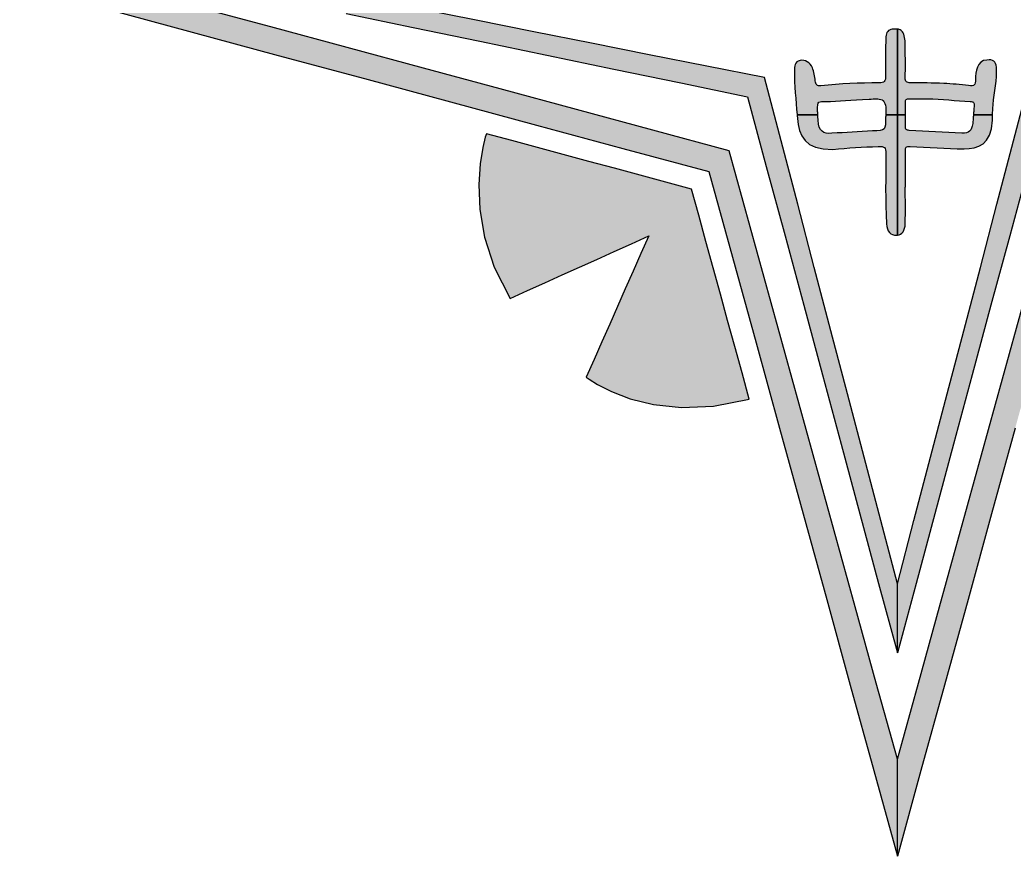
# Model space of a CAD drawing. Extents: x 13.5 to 34.7, y 3.3 to 24.3.
# Drawn here: x 13.52 to 25.5, y 3.3 to 13.38 of the extents above; entities that cross this region are included whole.
import ezdxf

# ---------------------------------------------------------------- set-up
doc = ezdxf.new("R2010")
doc.units = 0
doc.header["$MEASUREMENT"] = 0
doc.layers.add('_U_30EC_U_30A4_U_30E4_U_36', color=7, linetype='CONTINUOUS')

msp = doc.modelspace()

# ---------------------------------------------------------------- hatches: boundary and pattern name
at = {"layer": '_U_30EC_U_30A4_U_30E4_U_36'}
h = msp.add_hatch(color=29, dxfattribs=at)
h.dxf.hatch_style = 2
h.paths.add_polyline_path([(24.095, 4.475), (23.841, 5.391), (23.588, 6.308), (23.335, 7.224), (23.082, 8.14), (22.828, 9.056), (22.575, 9.973), (22.322, 10.889), (22.069, 11.805), (21.148, 12.054), (20.228, 12.303), (19.307, 12.551), (18.387, 12.8), (17.466, 13.049), (16.546, 13.298), (15.626, 13.546), (14.705, 13.795), (15.626, 14.047), (16.546, 14.298), (17.466, 14.55), (18.387, 14.802), (19.307, 15.053), (20.228, 15.305), (21.148, 15.557), (22.069, 15.808), (22.322, 16.72), (22.575, 17.632), (22.828, 18.543), (23.082, 19.455), (23.335, 20.367), (23.588, 21.279), (23.841, 22.19), (24.095, 23.102), (24.095, 23.248), (24.095, 23.395), (24.095, 23.541), (24.095, 23.687), (24.095, 23.833), (24.095, 23.98), (24.095, 24.126), (24.095, 24.272), (23.811, 23.247), (23.527, 22.221), (23.243, 21.196), (22.959, 20.17), (22.675, 19.145), (22.392, 18.119), (22.108, 17.094), (21.824, 16.068), (20.786, 15.784), (19.748, 15.5), (18.711, 15.216), (17.673, 14.932), (16.635, 14.647), (15.597, 14.363), (14.56, 14.079), (13.522, 13.795), (14.56, 13.515), (15.597, 13.235), (16.635, 12.955), (17.673, 12.675), (18.711, 12.395), (19.748, 12.115), (20.786, 11.835), (21.824, 11.555), (22.108, 10.524), (22.392, 9.492), (22.675, 8.461), (22.959, 7.43), (23.243, 6.398), (23.527, 5.367), (23.811, 4.336), (24.095, 3.305), (24.095, 3.451), (24.095, 3.597), (24.095, 3.743), (24.095, 3.89), (24.095, 4.036), (24.095, 4.182), (24.095, 4.329)])
h = msp.add_hatch(color=29, dxfattribs=at)
h.dxf.hatch_style = 2
h.paths.add_polyline_path([(24.095, 4.475), (24.348, 5.391), (24.601, 6.308), (24.854, 7.224), (25.108, 8.14), (25.361, 9.056), (25.614, 9.973), (25.867, 10.889), (26.12, 11.805), (27.041, 12.054), (27.961, 12.303), (28.882, 12.551), (29.802, 12.8), (30.723, 13.049), (31.643, 13.298), (32.564, 13.546), (33.484, 13.795), (32.564, 14.047), (31.643, 14.298), (30.723, 14.55), (29.802, 14.802), (28.882, 15.053), (27.961, 15.305), (27.041, 15.557), (26.12, 15.808), (25.867, 16.72), (25.614, 17.632), (25.361, 18.543), (25.108, 19.455), (24.854, 20.367), (24.601, 21.279), (24.348, 22.19), (24.095, 23.102), (24.095, 23.248), (24.095, 23.395), (24.095, 23.541), (24.095, 23.687), (24.095, 23.833), (24.095, 23.98), (24.095, 24.126), (24.095, 24.272), (24.378, 23.247), (24.662, 22.221), (24.946, 21.196), (25.23, 20.17), (25.514, 19.145), (25.798, 18.119), (26.081, 17.094), (26.365, 16.068), (27.403, 15.784), (28.441, 15.5), (29.479, 15.216), (30.516, 14.932), (31.554, 14.647), (32.592, 14.363), (33.629, 14.079), (34.667, 13.795), (33.629, 13.515), (32.592, 13.235), (31.554, 12.955), (30.516, 12.675), (29.479, 12.395), (28.441, 12.115), (27.403, 11.835), (26.365, 11.555), (26.082, 10.524), (25.798, 9.492), (25.514, 8.461), (25.23, 7.43), (24.946, 6.398), (24.662, 5.367), (24.378, 4.336), (24.095, 3.305), (24.095, 3.451), (24.095, 3.597), (24.095, 3.743), (24.095, 3.89), (24.095, 4.036), (24.095, 4.182), (24.095, 4.329)])
h = msp.add_hatch(color=29, dxfattribs=at)
h.dxf.hatch_style = 2
h.paths.add_polyline_path([(24.095, 6.588), (23.894, 7.351), (23.694, 8.113), (23.494, 8.875), (23.294, 9.637), (23.094, 10.4), (22.894, 11.162), (22.694, 11.924), (22.494, 12.687), (21.799, 12.825), (21.105, 12.964), (20.41, 13.102), (19.716, 13.241), (19.021, 13.379), (18.327, 13.518), (17.632, 13.656), (16.938, 13.795), (17.632, 13.938), (18.327, 14.081), (19.021, 14.224), (19.716, 14.367), (20.41, 14.51), (21.105, 14.653), (21.799, 14.796), (22.494, 14.939), (22.694, 15.695), (22.894, 16.452), (23.094, 17.208), (23.294, 17.964), (23.494, 18.72), (23.694, 19.476), (23.894, 20.232), (24.095, 20.989), (24.095, 21.093), (24.095, 21.197), (24.095, 21.301), (24.095, 21.406), (24.095, 21.51), (24.095, 21.614), (24.095, 21.718), (24.095, 21.822), (23.869, 20.992), (23.644, 20.162), (23.418, 19.331), (23.193, 18.501), (22.967, 17.671), (22.741, 16.84), (22.516, 16.01), (22.29, 15.18), (21.484, 15.007), (20.678, 14.834), (19.871, 14.66), (19.065, 14.487), (18.259, 14.314), (17.453, 14.141), (16.646, 13.968), (15.84, 13.795), (16.646, 13.628), (17.453, 13.46), (18.259, 13.293), (19.065, 13.125), (19.871, 12.958), (20.678, 12.791), (21.484, 12.623), (22.29, 12.456), (22.516, 11.618), (22.741, 10.781), (22.967, 9.943), (23.193, 9.105), (23.418, 8.268), (23.644, 7.43), (23.869, 6.592), (24.095, 5.755), (24.095, 5.859), (24.095, 5.963), (24.095, 6.067), (24.095, 6.172), (24.095, 6.276), (24.095, 6.38), (24.095, 6.484)])
h = msp.add_hatch(color=29, dxfattribs=at)
h.dxf.hatch_style = 2
h.paths.add_polyline_path([(24.095, 6.588), (24.295, 7.351), (24.495, 8.113), (24.695, 8.875), (24.895, 9.637), (25.095, 10.4), (25.295, 11.162), (25.496, 11.924), (25.696, 12.687), (26.39, 12.825), (27.085, 12.964), (27.779, 13.102), (28.473, 13.241), (29.168, 13.379), (29.862, 13.518), (30.557, 13.656), (31.251, 13.795), (30.557, 13.938), (29.862, 14.081), (29.168, 14.224), (28.473, 14.367), (27.779, 14.51), (27.085, 14.653), (26.39, 14.796), (25.696, 14.939), (25.496, 15.695), (25.295, 16.452), (25.095, 17.208), (24.895, 17.964), (24.695, 18.72), (24.495, 19.476), (24.295, 20.232), (24.095, 20.989), (24.095, 21.093), (24.095, 21.197), (24.095, 21.301), (24.095, 21.406), (24.095, 21.51), (24.095, 21.614), (24.095, 21.718), (24.095, 21.822), (24.32, 20.992), (24.546, 20.162), (24.771, 19.331), (24.997, 18.501), (25.222, 17.671), (25.448, 16.84), (25.673, 16.01), (25.899, 15.18), (26.705, 15.007), (27.511, 14.834), (28.318, 14.66), (29.124, 14.487), (29.93, 14.314), (30.737, 14.141), (31.543, 13.968), (32.349, 13.795), (31.543, 13.628), (30.737, 13.46), (29.93, 13.293), (29.124, 13.125), (28.318, 12.958), (27.511, 12.791), (26.705, 12.623), (25.899, 12.456), (25.673, 11.618), (25.448, 10.781), (25.222, 9.943), (24.997, 9.105), (24.771, 8.268), (24.546, 7.43), (24.32, 6.592), (24.095, 5.755), (24.095, 5.859), (24.095, 5.963), (24.095, 6.067), (24.095, 6.172), (24.095, 6.276), (24.095, 6.38), (24.095, 6.484)])
h = msp.add_hatch(color=29, dxfattribs=at)
h.dxf.hatch_style = 2
h.paths.add_polyline_path([(23.136, 12.239), (23.136, 12.243), (23.136, 12.248), (23.135, 12.253), (23.135, 12.258), (23.135, 12.264), (23.135, 12.27), (23.134, 12.276), (23.134, 12.283), (23.134, 12.328), (23.136, 12.359), (23.141, 12.38), (23.15, 12.392), (23.163, 12.397), (23.18, 12.399), (23.202, 12.398), (23.228, 12.398), (23.29, 12.401), (23.349, 12.405), (23.409, 12.409), (23.47, 12.413), (23.533, 12.417), (23.601, 12.421), (23.675, 12.424), (23.755, 12.427), (23.781, 12.428), (23.804, 12.43), (23.824, 12.431), (23.842, 12.432), (23.86, 12.432), (23.877, 12.429), (23.894, 12.425), (23.913, 12.418), (23.915, 12.417), (23.917, 12.416), (23.918, 12.415), (23.92, 12.413), (23.922, 12.412), (23.923, 12.411), (23.925, 12.409), (23.926, 12.408), (23.937, 12.392), (23.945, 12.374), (23.95, 12.354), (23.954, 12.332), (23.955, 12.309), (23.955, 12.286), (23.955, 12.262), (23.954, 12.239), (23.972, 12.239), (23.989, 12.239), (24.007, 12.239), (24.024, 12.239), (24.042, 12.239), (24.059, 12.239), (24.077, 12.239), (24.095, 12.239), (24.095, 12.368), (24.095, 12.497), (24.095, 12.626), (24.095, 12.755), (24.095, 12.884), (24.095, 13.014), (24.095, 13.143), (24.095, 13.272), (24.087, 13.272), (24.079, 13.272), (24.071, 13.272), (24.063, 13.272), (24.056, 13.272), (24.048, 13.271), (24.04, 13.271), (24.032, 13.27), (24.016, 13.267), (24.001, 13.261), (23.988, 13.254), (23.978, 13.244), (23.969, 13.232), (23.963, 13.217), (23.959, 13.2), (23.956, 13.18), (23.954, 13.121), (23.952, 13.062), (23.951, 13.002), (23.951, 12.943), (23.951, 12.884), (23.951, 12.825), (23.952, 12.766), (23.953, 12.706), (23.953, 12.685), (23.95, 12.667), (23.945, 12.653), (23.937, 12.642), (23.926, 12.633), (23.913, 12.628), (23.896, 12.625), (23.876, 12.624), (23.788, 12.624), (23.7, 12.622), (23.612, 12.62), (23.524, 12.616), (23.437, 12.611), (23.349, 12.604), (23.262, 12.597), (23.174, 12.589), (23.157, 12.588), (23.143, 12.589), (23.132, 12.593), (23.123, 12.6), (23.117, 12.609), (23.112, 12.62), (23.109, 12.633), (23.106, 12.649), (23.104, 12.669), (23.101, 12.689), (23.097, 12.709), (23.093, 12.729), (23.088, 12.749), (23.083, 12.768), (23.077, 12.788), (23.071, 12.807), (23.06, 12.829), (23.046, 12.848), (23.029, 12.865), (23.01, 12.878), (22.989, 12.888), (22.967, 12.894), (22.945, 12.896), (22.923, 12.894), (22.901, 12.886), (22.884, 12.876), (22.872, 12.862), (22.864, 12.847), (22.859, 12.829), (22.857, 12.811), (22.856, 12.791), (22.856, 12.771), (22.856, 12.704), (22.857, 12.638), (22.86, 12.571), (22.865, 12.505), (22.87, 12.438), (22.875, 12.372), (22.881, 12.306), (22.887, 12.239), (22.918, 12.239), (22.949, 12.239), (22.981, 12.239), (23.012, 12.239), (23.043, 12.239), (23.074, 12.239), (23.105, 12.239)])
h = msp.add_hatch(color=29, dxfattribs=at)
h.dxf.hatch_style = 2
h.paths.add_polyline_path([(24.191, 12.239), (24.191, 12.258), (24.191, 12.277), (24.191, 12.296), (24.191, 12.315), (24.191, 12.334), (24.191, 12.353), (24.191, 12.372), (24.191, 12.391), (24.191, 12.402), (24.193, 12.411), (24.196, 12.418), (24.201, 12.424), (24.207, 12.428), (24.215, 12.43), (24.224, 12.431), (24.235, 12.431), (24.262, 12.431), (24.29, 12.43), (24.318, 12.43), (24.346, 12.43), (24.373, 12.43), (24.401, 12.431), (24.429, 12.431), (24.456, 12.431), (24.522, 12.43), (24.586, 12.428), (24.651, 12.423), (24.715, 12.418), (24.778, 12.412), (24.843, 12.407), (24.907, 12.403), (24.972, 12.401), (24.986, 12.4), (24.997, 12.397), (25.006, 12.394), (25.012, 12.388), (25.017, 12.381), (25.02, 12.372), (25.022, 12.361), (25.021, 12.347), (25.02, 12.334), (25.018, 12.32), (25.017, 12.307), (25.016, 12.293), (25.015, 12.28), (25.014, 12.266), (25.013, 12.253), (25.012, 12.239), (25.041, 12.239), (25.07, 12.239), (25.099, 12.239), (25.127, 12.239), (25.156, 12.239), (25.185, 12.239), (25.214, 12.239), (25.242, 12.239), (25.243, 12.255), (25.243, 12.271), (25.244, 12.287), (25.245, 12.302), (25.246, 12.317), (25.247, 12.333), (25.248, 12.349), (25.249, 12.365), (25.254, 12.421), (25.261, 12.477), (25.269, 12.533), (25.277, 12.589), (25.284, 12.644), (25.288, 12.701), (25.29, 12.757), (25.288, 12.814), (25.285, 12.839), (25.278, 12.859), (25.269, 12.875), (25.256, 12.887), (25.24, 12.895), (25.221, 12.9), (25.199, 12.901), (25.174, 12.899), (25.134, 12.892), (25.102, 12.874), (25.078, 12.847), (25.061, 12.815), (25.049, 12.778), (25.042, 12.74), (25.038, 12.703), (25.037, 12.669), (25.037, 12.644), (25.034, 12.624), (25.029, 12.61), (25.022, 12.599), (25.011, 12.593), (24.996, 12.59), (24.977, 12.589), (24.953, 12.591), (24.916, 12.595), (24.879, 12.599), (24.841, 12.603), (24.803, 12.607), (24.766, 12.61), (24.728, 12.613), (24.691, 12.616), (24.653, 12.618), (24.603, 12.62), (24.553, 12.621), (24.503, 12.622), (24.454, 12.623), (24.404, 12.624), (24.354, 12.624), (24.304, 12.624), (24.254, 12.624), (24.238, 12.625), (24.224, 12.627), (24.213, 12.631), (24.204, 12.637), (24.197, 12.645), (24.192, 12.656), (24.19, 12.67), (24.189, 12.687), (24.19, 12.733), (24.191, 12.778), (24.191, 12.823), (24.191, 12.869), (24.191, 12.914), (24.19, 12.959), (24.19, 13.005), (24.19, 13.05), (24.19, 13.07), (24.19, 13.091), (24.189, 13.111), (24.188, 13.131), (24.186, 13.151), (24.182, 13.171), (24.178, 13.191), (24.172, 13.211), (24.166, 13.226), (24.158, 13.239), (24.15, 13.249), (24.14, 13.257), (24.13, 13.263), (24.118, 13.267), (24.107, 13.27), (24.095, 13.272), (24.095, 13.143), (24.095, 13.014), (24.095, 12.884), (24.095, 12.755), (24.095, 12.626), (24.095, 12.497), (24.095, 12.368), (24.095, 12.239), (24.107, 12.239), (24.119, 12.239), (24.131, 12.239), (24.143, 12.239), (24.155, 12.239), (24.167, 12.239), (24.179, 12.239)])
h = msp.add_hatch(color=29, dxfattribs=at)
h.dxf.hatch_style = 2
h.paths.add_polyline_path([(23.954, 12.239), (23.954, 12.235), (23.954, 12.231), (23.954, 12.227), (23.954, 12.223), (23.954, 12.218), (23.953, 12.214), (23.953, 12.21), (23.953, 12.206), (23.953, 12.155), (23.951, 12.117), (23.945, 12.089), (23.934, 12.071), (23.915, 12.059), (23.886, 12.052), (23.847, 12.048), (23.794, 12.045), (23.733, 12.042), (23.672, 12.039), (23.611, 12.035), (23.551, 12.032), (23.49, 12.028), (23.429, 12.024), (23.368, 12.021), (23.307, 12.018), (23.27, 12.016), (23.238, 12.018), (23.21, 12.027), (23.187, 12.041), (23.169, 12.062), (23.154, 12.09), (23.145, 12.127), (23.14, 12.173), (23.139, 12.182), (23.139, 12.19), (23.138, 12.197), (23.138, 12.204), (23.137, 12.211), (23.137, 12.219), (23.137, 12.228), (23.136, 12.239), (23.105, 12.239), (23.074, 12.239), (23.043, 12.239), (23.012, 12.239), (22.981, 12.239), (22.949, 12.239), (22.918, 12.239), (22.887, 12.239), (22.888, 12.234), (22.888, 12.228), (22.889, 12.223), (22.889, 12.217), (22.89, 12.212), (22.89, 12.206), (22.891, 12.201), (22.891, 12.195), (22.901, 12.121), (22.917, 12.051), (22.943, 11.987), (22.982, 11.93), (23.036, 11.883), (23.108, 11.849), (23.201, 11.828), (23.317, 11.823), (23.385, 11.829), (23.454, 11.835), (23.522, 11.84), (23.59, 11.844), (23.658, 11.848), (23.727, 11.852), (23.795, 11.855), (23.863, 11.858), (23.89, 11.858), (23.911, 11.856), (23.927, 11.851), (23.939, 11.844), (23.948, 11.832), (23.953, 11.816), (23.956, 11.796), (23.957, 11.77), (23.956, 11.665), (23.955, 11.56), (23.954, 11.454), (23.953, 11.349), (23.954, 11.243), (23.955, 11.138), (23.958, 11.032), (23.964, 10.927), (23.968, 10.894), (23.975, 10.865), (23.986, 10.841), (24, 10.821), (24.018, 10.806), (24.037, 10.795), (24.06, 10.789), (24.084, 10.787), (24.086, 10.787), (24.087, 10.787), (24.088, 10.787), (24.089, 10.788), (24.091, 10.788), (24.092, 10.789), (24.093, 10.789), (24.095, 10.789), (24.095, 10.97), (24.095, 11.152), (24.095, 11.333), (24.095, 11.514), (24.095, 11.695), (24.095, 11.877), (24.095, 12.058), (24.095, 12.239), (24.077, 12.239), (24.059, 12.239), (24.042, 12.239), (24.024, 12.239), (24.007, 12.239), (23.989, 12.239), (23.972, 12.239)])
h = msp.add_hatch(color=29, dxfattribs=at)
h.dxf.hatch_style = 2
h.paths.add_polyline_path([(25.012, 12.239), (25.011, 12.226), (25.01, 12.213), (25.01, 12.2), (25.009, 12.186), (25.008, 12.173), (25.006, 12.16), (25.005, 12.147), (25.004, 12.134), (24.998, 12.103), (24.99, 12.078), (24.98, 12.058), (24.966, 12.042), (24.949, 12.03), (24.927, 12.023), (24.902, 12.019), (24.871, 12.019), (24.792, 12.023), (24.713, 12.027), (24.633, 12.031), (24.554, 12.035), (24.475, 12.04), (24.396, 12.044), (24.316, 12.048), (24.237, 12.052), (24.227, 12.053), (24.217, 12.055), (24.21, 12.058), (24.203, 12.062), (24.198, 12.067), (24.194, 12.074), (24.192, 12.083), (24.192, 12.095), (24.192, 12.113), (24.192, 12.131), (24.192, 12.149), (24.192, 12.167), (24.191, 12.185), (24.191, 12.203), (24.191, 12.221), (24.191, 12.239), (24.179, 12.239), (24.167, 12.239), (24.155, 12.239), (24.143, 12.239), (24.131, 12.239), (24.119, 12.239), (24.107, 12.239), (24.095, 12.239), (24.095, 12.058), (24.095, 11.877), (24.095, 11.695), (24.095, 11.514), (24.095, 11.333), (24.095, 11.152), (24.095, 10.97), (24.095, 10.789), (24.115, 10.794), (24.134, 10.802), (24.15, 10.814), (24.163, 10.829), (24.174, 10.849), (24.182, 10.872), (24.187, 10.899), (24.19, 10.93), (24.19, 10.985), (24.191, 11.039), (24.191, 11.094), (24.191, 11.149), (24.191, 11.203), (24.19, 11.258), (24.19, 11.312), (24.19, 11.367), (24.191, 11.367), (24.191, 11.367), (24.191, 11.367), (24.191, 11.367), (24.192, 11.367), (24.192, 11.367), (24.192, 11.367), (24.193, 11.367), (24.193, 11.422), (24.193, 11.476), (24.193, 11.531), (24.193, 11.586), (24.193, 11.64), (24.193, 11.695), (24.192, 11.749), (24.191, 11.804), (24.192, 11.82), (24.193, 11.832), (24.196, 11.842), (24.201, 11.849), (24.209, 11.854), (24.219, 11.857), (24.232, 11.858), (24.248, 11.858), (24.33, 11.854), (24.411, 11.849), (24.492, 11.844), (24.573, 11.84), (24.655, 11.836), (24.736, 11.833), (24.817, 11.831), (24.899, 11.831), (24.961, 11.833), (25.021, 11.842), (25.077, 11.86), (25.127, 11.889), (25.17, 11.932), (25.205, 11.992), (25.229, 12.072), (25.241, 12.173), (25.241, 12.183), (25.241, 12.192), (25.242, 12.2), (25.242, 12.208), (25.242, 12.216), (25.242, 12.224), (25.242, 12.231), (25.242, 12.239), (25.214, 12.239), (25.185, 12.239), (25.156, 12.239), (25.127, 12.239), (25.099, 12.239), (25.07, 12.239), (25.041, 12.239)])
h = msp.add_hatch(color=29, dxfattribs=at)
h.dxf.hatch_style = 2
h.paths.add_polyline_path([(19.143, 12.012), (19.129, 11.968), (19.099, 11.844), (19.068, 11.65), (19.051, 11.398), (19.063, 11.098), (19.12, 10.763), (19.237, 10.402), (19.428, 10.026), (19.637, 10.12), (19.846, 10.214), (20.055, 10.309), (20.264, 10.403), (20.473, 10.497), (20.681, 10.591), (20.89, 10.685), (21.099, 10.779), (21.005, 10.567), (20.911, 10.354), (20.817, 10.141), (20.723, 9.929), (20.629, 9.716), (20.535, 9.504), (20.44, 9.291), (20.346, 9.079), (20.381, 9.053), (20.483, 8.989), (20.649, 8.905), (20.875, 8.818), (21.158, 8.748), (21.494, 8.711), (21.879, 8.726), (22.311, 8.812), (22.224, 9.129), (22.137, 9.445), (22.049, 9.762), (21.962, 10.078), (21.875, 10.395), (21.788, 10.712), (21.701, 11.028), (21.614, 11.345), (21.305, 11.428), (20.996, 11.512), (20.687, 11.595), (20.378, 11.678), (20.069, 11.762), (19.76, 11.845), (19.451, 11.928)])

# ---------------------------------------------------------------- linework, layer by layer
for points in [[(24.095, 4.475), (23.841, 5.391), (23.588, 6.308), (23.335, 7.224), (23.082, 8.14), (22.828, 9.056), (22.575, 9.973), (22.322, 10.889), (22.069, 11.805), (21.148, 12.054), (20.228, 12.303), (19.307, 12.551), (18.387, 12.8), (17.466, 13.049), (16.546, 13.298), (15.626, 13.546)], [(14.56, 13.515), (15.597, 13.235), (16.635, 12.955), (17.673, 12.675), (18.711, 12.395), (19.748, 12.115), (20.786, 11.835), (21.824, 11.555), (22.108, 10.524), (22.392, 9.492), (22.675, 8.461), (22.959, 7.43), (23.243, 6.398), (23.527, 5.367), (23.811, 4.336), (24.095, 3.305), (24.095, 3.451), (24.095, 3.597), (24.095, 3.743), (24.095, 3.89), (24.095, 4.036), (24.095, 4.182), (24.095, 4.329), (24.095, 4.475), (24.095, 4.475)], [(17.453, 13.46), (18.259, 13.293), (19.065, 13.125), (19.871, 12.958), (20.678, 12.791), (21.484, 12.623), (22.29, 12.456), (22.516, 11.618), (22.741, 10.781), (22.967, 9.943), (23.193, 9.105), (23.418, 8.268), (23.644, 7.43), (23.869, 6.592), (24.095, 5.755), (24.095, 5.859), (24.095, 5.963), (24.095, 6.067), (24.095, 6.172), (24.095, 6.276), (24.095, 6.38), (24.095, 6.484), (24.095, 6.588), (24.095, 6.588)], [(24.095, 6.588), (23.894, 7.351), (23.694, 8.113), (23.494, 8.875), (23.294, 9.637), (23.094, 10.4), (22.894, 11.162), (22.694, 11.924), (22.494, 12.687), (21.799, 12.825), (21.105, 12.964), (20.41, 13.102), (19.716, 13.241), (19.021, 13.379), (18.327, 13.518)], [(23.136, 12.239), (23.136, 12.243), (23.136, 12.248), (23.135, 12.253), (23.135, 12.258), (23.135, 12.264), (23.135, 12.27), (23.134, 12.276), (23.134, 12.283), (23.134, 12.328), (23.136, 12.359), (23.141, 12.38), (23.15, 12.392), (23.163, 12.397), (23.18, 12.399), (23.202, 12.398), (23.228, 12.398), (23.29, 12.401), (23.349, 12.405), (23.409, 12.409), (23.47, 12.413), (23.533, 12.417), (23.601, 12.421), (23.675, 12.424), (23.755, 12.427), (23.781, 12.428), (23.804, 12.43), (23.824, 12.431), (23.842, 12.432), (23.86, 12.432), (23.877, 12.429), (23.894, 12.425), (23.913, 12.418), (23.915, 12.417), (23.917, 12.416), (23.918, 12.415), (23.92, 12.413), (23.922, 12.412), (23.923, 12.411), (23.925, 12.409), (23.926, 12.408), (23.937, 12.392), (23.945, 12.374), (23.95, 12.354), (23.954, 12.332), (23.955, 12.309), (23.955, 12.286), (23.955, 12.262), (23.954, 12.239), (23.972, 12.239), (23.989, 12.239), (24.007, 12.239), (24.024, 12.239), (24.042, 12.239), (24.059, 12.239), (24.077, 12.239), (24.095, 12.239), (24.095, 12.368), (24.095, 12.497), (24.095, 12.626), (24.095, 12.755), (24.095, 12.884), (24.095, 13.014), (24.095, 13.143), (24.095, 13.272), (24.087, 13.272), (24.079, 13.272), (24.071, 13.272), (24.063, 13.272), (24.056, 13.272), (24.048, 13.271), (24.04, 13.271), (24.032, 13.27), (24.016, 13.267), (24.001, 13.261), (23.988, 13.254), (23.978, 13.244), (23.969, 13.232), (23.963, 13.217), (23.959, 13.2), (23.956, 13.18), (23.954, 13.121), (23.952, 13.062), (23.951, 13.002), (23.951, 12.943), (23.951, 12.884), (23.951, 12.825), (23.952, 12.766), (23.953, 12.706), (23.953, 12.685), (23.95, 12.667), (23.945, 12.653), (23.937, 12.642), (23.926, 12.633), (23.913, 12.628), (23.896, 12.625), (23.876, 12.624), (23.788, 12.624), (23.7, 12.622), (23.612, 12.62), (23.524, 12.616), (23.437, 12.611), (23.349, 12.604), (23.262, 12.597), (23.174, 12.589), (23.157, 12.588), (23.143, 12.589), (23.132, 12.593), (23.123, 12.6), (23.117, 12.609), (23.112, 12.62), (23.109, 12.633), (23.106, 12.649), (23.104, 12.669), (23.101, 12.689), (23.097, 12.709), (23.093, 12.729), (23.088, 12.749), (23.083, 12.768), (23.077, 12.788), (23.071, 12.807), (23.06, 12.829), (23.046, 12.848), (23.029, 12.865), (23.01, 12.878), (22.989, 12.888), (22.967, 12.894), (22.945, 12.896), (22.923, 12.894), (22.901, 12.886), (22.884, 12.876), (22.872, 12.862), (22.864, 12.847), (22.859, 12.829), (22.857, 12.811), (22.856, 12.791), (22.856, 12.771), (22.856, 12.704), (22.857, 12.638), (22.86, 12.571), (22.865, 12.505), (22.87, 12.438), (22.875, 12.372), (22.881, 12.306), (22.887, 12.239), (22.918, 12.239), (22.949, 12.239), (22.981, 12.239), (23.012, 12.239), (23.043, 12.239), (23.074, 12.239), (23.105, 12.239), (23.136, 12.239), (23.136, 12.239)], [(24.191, 12.239), (24.191, 12.258), (24.191, 12.277), (24.191, 12.296), (24.191, 12.315), (24.191, 12.334), (24.191, 12.353), (24.191, 12.372), (24.191, 12.391), (24.191, 12.402), (24.193, 12.411), (24.196, 12.418), (24.201, 12.424), (24.207, 12.428), (24.215, 12.43), (24.224, 12.431), (24.235, 12.431), (24.262, 12.431), (24.29, 12.43), (24.318, 12.43), (24.346, 12.43), (24.373, 12.43), (24.401, 12.431), (24.429, 12.431), (24.456, 12.431), (24.522, 12.43), (24.586, 12.428), (24.651, 12.423), (24.715, 12.418), (24.778, 12.412), (24.843, 12.407), (24.907, 12.403), (24.972, 12.401), (24.986, 12.4), (24.997, 12.397), (25.006, 12.394), (25.012, 12.388), (25.017, 12.381), (25.02, 12.372), (25.022, 12.361), (25.021, 12.347), (25.02, 12.334), (25.018, 12.32), (25.017, 12.307), (25.016, 12.293), (25.015, 12.28), (25.014, 12.266), (25.013, 12.253), (25.012, 12.239), (25.041, 12.239), (25.07, 12.239), (25.099, 12.239), (25.127, 12.239), (25.156, 12.239), (25.185, 12.239), (25.214, 12.239), (25.242, 12.239), (25.243, 12.255), (25.243, 12.271), (25.244, 12.287), (25.245, 12.302), (25.246, 12.317), (25.247, 12.333), (25.248, 12.349), (25.249, 12.365), (25.254, 12.421), (25.261, 12.477), (25.269, 12.533), (25.277, 12.589), (25.284, 12.644), (25.288, 12.701), (25.29, 12.757), (25.288, 12.814), (25.285, 12.839), (25.278, 12.859), (25.269, 12.875), (25.256, 12.887), (25.24, 12.895), (25.221, 12.9), (25.199, 12.901), (25.174, 12.899), (25.134, 12.892), (25.102, 12.874), (25.078, 12.847), (25.061, 12.815), (25.049, 12.778), (25.042, 12.74), (25.038, 12.703), (25.037, 12.669), (25.037, 12.644), (25.034, 12.624), (25.029, 12.61), (25.022, 12.599), (25.011, 12.593), (24.996, 12.59), (24.977, 12.589), (24.953, 12.591), (24.916, 12.595), (24.879, 12.599), (24.841, 12.603), (24.803, 12.607), (24.766, 12.61), (24.728, 12.613), (24.691, 12.616), (24.653, 12.618), (24.603, 12.62), (24.553, 12.621), (24.503, 12.622), (24.454, 12.623), (24.404, 12.624), (24.354, 12.624), (24.304, 12.624), (24.254, 12.624), (24.238, 12.625), (24.224, 12.627), (24.213, 12.631), (24.204, 12.637), (24.197, 12.645), (24.192, 12.656), (24.19, 12.67), (24.189, 12.687), (24.19, 12.733), (24.191, 12.778), (24.191, 12.823), (24.191, 12.869), (24.191, 12.914), (24.19, 12.959), (24.19, 13.005), (24.19, 13.05), (24.19, 13.07), (24.19, 13.091), (24.189, 13.111), (24.188, 13.131), (24.186, 13.151), (24.182, 13.171), (24.178, 13.191), (24.172, 13.211), (24.166, 13.226), (24.158, 13.239), (24.15, 13.249), (24.14, 13.257), (24.13, 13.263), (24.118, 13.267), (24.107, 13.27), (24.095, 13.272), (24.095, 13.143), (24.095, 13.014), (24.095, 12.884), (24.095, 12.755), (24.095, 12.626), (24.095, 12.497), (24.095, 12.368), (24.095, 12.239), (24.107, 12.239), (24.119, 12.239), (24.131, 12.239), (24.143, 12.239), (24.155, 12.239), (24.167, 12.239), (24.179, 12.239), (24.191, 12.239), (24.191, 12.239)], [(24.095, 6.588), (24.295, 7.351), (24.495, 8.113), (24.695, 8.875), (24.895, 9.637), (25.095, 10.4), (25.295, 11.162), (25.496, 11.924), (25.696, 12.687)], [(23.954, 12.239), (23.954, 12.235), (23.954, 12.231), (23.954, 12.227), (23.954, 12.223), (23.954, 12.218), (23.953, 12.214), (23.953, 12.21), (23.953, 12.206), (23.953, 12.155), (23.951, 12.117), (23.945, 12.089), (23.934, 12.071), (23.915, 12.059), (23.886, 12.052), (23.847, 12.048), (23.794, 12.045), (23.733, 12.042), (23.672, 12.039), (23.611, 12.035), (23.551, 12.032), (23.49, 12.028), (23.429, 12.024), (23.368, 12.021), (23.307, 12.018), (23.27, 12.016), (23.238, 12.018), (23.21, 12.027), (23.187, 12.041), (23.169, 12.062), (23.154, 12.09), (23.145, 12.127), (23.14, 12.173), (23.139, 12.182), (23.139, 12.19), (23.138, 12.197), (23.138, 12.204), (23.137, 12.211), (23.137, 12.219), (23.137, 12.228), (23.136, 12.239), (23.105, 12.239), (23.074, 12.239), (23.043, 12.239), (23.012, 12.239), (22.981, 12.239), (22.949, 12.239), (22.918, 12.239), (22.887, 12.239), (22.888, 12.234), (22.888, 12.228), (22.889, 12.223), (22.889, 12.217), (22.89, 12.212), (22.89, 12.206), (22.891, 12.201), (22.891, 12.195), (22.901, 12.121), (22.917, 12.051), (22.943, 11.987), (22.982, 11.93), (23.036, 11.883), (23.108, 11.849), (23.201, 11.828), (23.317, 11.823), (23.385, 11.829), (23.454, 11.835), (23.522, 11.84), (23.59, 11.844), (23.658, 11.848), (23.727, 11.852), (23.795, 11.855), (23.863, 11.858), (23.89, 11.858), (23.911, 11.856), (23.927, 11.851), (23.939, 11.844), (23.948, 11.832), (23.953, 11.816), (23.956, 11.796), (23.957, 11.77), (23.956, 11.665), (23.955, 11.56), (23.954, 11.454), (23.953, 11.349), (23.954, 11.243), (23.955, 11.138), (23.958, 11.032), (23.964, 10.927), (23.968, 10.894), (23.975, 10.865), (23.986, 10.841), (24, 10.821), (24.018, 10.806), (24.037, 10.795), (24.06, 10.789), (24.084, 10.787), (24.086, 10.787), (24.087, 10.787), (24.088, 10.787), (24.089, 10.788), (24.091, 10.788), (24.092, 10.789), (24.093, 10.789), (24.095, 10.789), (24.095, 10.97), (24.095, 11.152), (24.095, 11.333), (24.095, 11.514), (24.095, 11.695), (24.095, 11.877), (24.095, 12.058), (24.095, 12.239), (24.077, 12.239), (24.059, 12.239), (24.042, 12.239), (24.024, 12.239), (24.007, 12.239), (23.989, 12.239), (23.972, 12.239), (23.954, 12.239), (23.954, 12.239)], [(25.012, 12.239), (25.011, 12.226), (25.01, 12.213), (25.01, 12.2), (25.009, 12.186), (25.008, 12.173), (25.006, 12.16), (25.005, 12.147), (25.004, 12.134), (24.998, 12.103), (24.99, 12.078), (24.98, 12.058), (24.966, 12.042), (24.949, 12.03), (24.927, 12.023), (24.902, 12.019), (24.871, 12.019), (24.792, 12.023), (24.713, 12.027), (24.633, 12.031), (24.554, 12.035), (24.475, 12.04), (24.396, 12.044), (24.316, 12.048), (24.237, 12.052), (24.227, 12.053), (24.217, 12.055), (24.21, 12.058), (24.203, 12.062), (24.198, 12.067), (24.194, 12.074), (24.192, 12.083), (24.192, 12.095), (24.192, 12.113), (24.192, 12.131), (24.192, 12.149), (24.192, 12.167), (24.191, 12.185), (24.191, 12.203), (24.191, 12.221), (24.191, 12.239), (24.179, 12.239), (24.167, 12.239), (24.155, 12.239), (24.143, 12.239), (24.131, 12.239), (24.119, 12.239), (24.107, 12.239), (24.095, 12.239), (24.095, 12.058), (24.095, 11.877), (24.095, 11.695), (24.095, 11.514), (24.095, 11.333), (24.095, 11.152), (24.095, 10.97), (24.095, 10.789), (24.115, 10.794), (24.134, 10.802), (24.15, 10.814), (24.163, 10.829), (24.174, 10.849), (24.182, 10.872), (24.187, 10.899), (24.19, 10.93), (24.19, 10.985), (24.191, 11.039), (24.191, 11.094), (24.191, 11.149), (24.191, 11.203), (24.19, 11.258), (24.19, 11.312), (24.19, 11.367), (24.191, 11.367), (24.191, 11.367), (24.191, 11.367), (24.191, 11.367), (24.192, 11.367), (24.192, 11.367), (24.192, 11.367), (24.193, 11.367), (24.193, 11.422), (24.193, 11.476), (24.193, 11.531), (24.193, 11.586), (24.193, 11.64), (24.193, 11.695), (24.192, 11.749), (24.191, 11.804), (24.192, 11.82), (24.193, 11.832), (24.196, 11.842), (24.201, 11.849), (24.209, 11.854), (24.219, 11.857), (24.232, 11.858), (24.248, 11.858), (24.33, 11.854), (24.411, 11.849), (24.492, 11.844), (24.573, 11.84), (24.655, 11.836), (24.736, 11.833), (24.817, 11.831), (24.899, 11.831), (24.961, 11.833), (25.021, 11.842), (25.077, 11.86), (25.127, 11.889), (25.17, 11.932), (25.205, 11.992), (25.229, 12.072), (25.241, 12.173), (25.241, 12.183), (25.241, 12.192), (25.242, 12.2), (25.242, 12.208), (25.242, 12.216), (25.242, 12.224), (25.242, 12.231), (25.242, 12.239), (25.214, 12.239), (25.185, 12.239), (25.156, 12.239), (25.127, 12.239), (25.099, 12.239), (25.07, 12.239), (25.041, 12.239), (25.012, 12.239), (25.012, 12.239)], [(19.143, 12.012), (19.129, 11.968), (19.099, 11.844), (19.068, 11.65), (19.051, 11.398), (19.063, 11.098), (19.12, 10.763), (19.237, 10.402), (19.428, 10.026), (19.637, 10.12), (19.846, 10.214), (20.055, 10.309), (20.264, 10.403), (20.473, 10.497), (20.681, 10.591), (20.89, 10.685), (21.099, 10.779), (21.005, 10.567), (20.911, 10.354), (20.817, 10.141), (20.723, 9.929), (20.629, 9.716), (20.535, 9.504), (20.44, 9.291), (20.346, 9.079), (20.381, 9.053), (20.483, 8.989), (20.649, 8.905), (20.875, 8.818), (21.158, 8.748), (21.494, 8.711), (21.879, 8.726), (22.311, 8.812), (22.224, 9.129), (22.137, 9.445), (22.049, 9.762), (21.962, 10.078), (21.875, 10.395), (21.788, 10.712), (21.701, 11.028), (21.614, 11.345), (21.305, 11.428), (20.996, 11.512), (20.687, 11.595), (20.378, 11.678), (20.069, 11.762), (19.76, 11.845), (19.451, 11.928), (19.143, 12.012), (19.143, 12.012)], [(25.673, 11.618), (25.448, 10.781), (25.222, 9.943), (24.997, 9.105), (24.771, 8.268), (24.546, 7.43), (24.32, 6.592), (24.095, 5.755), (24.095, 5.859), (24.095, 5.963), (24.095, 6.067), (24.095, 6.172), (24.095, 6.276), (24.095, 6.38), (24.095, 6.484), (24.095, 6.588), (24.095, 6.588)], [(24.095, 4.475), (24.348, 5.391), (24.601, 6.308), (24.854, 7.224), (25.108, 8.14), (25.361, 9.056), (25.614, 9.973)], [(25.514, 8.461), (25.23, 7.43), (24.946, 6.398), (24.662, 5.367), (24.378, 4.336), (24.095, 3.305), (24.095, 3.451), (24.095, 3.597), (24.095, 3.743), (24.095, 3.89), (24.095, 4.036), (24.095, 4.182), (24.095, 4.329), (24.095, 4.475), (24.095, 4.475)]]:
    msp.add_lwpolyline(points, dxfattribs=at)

doc.saveas('drawing.dxf')
